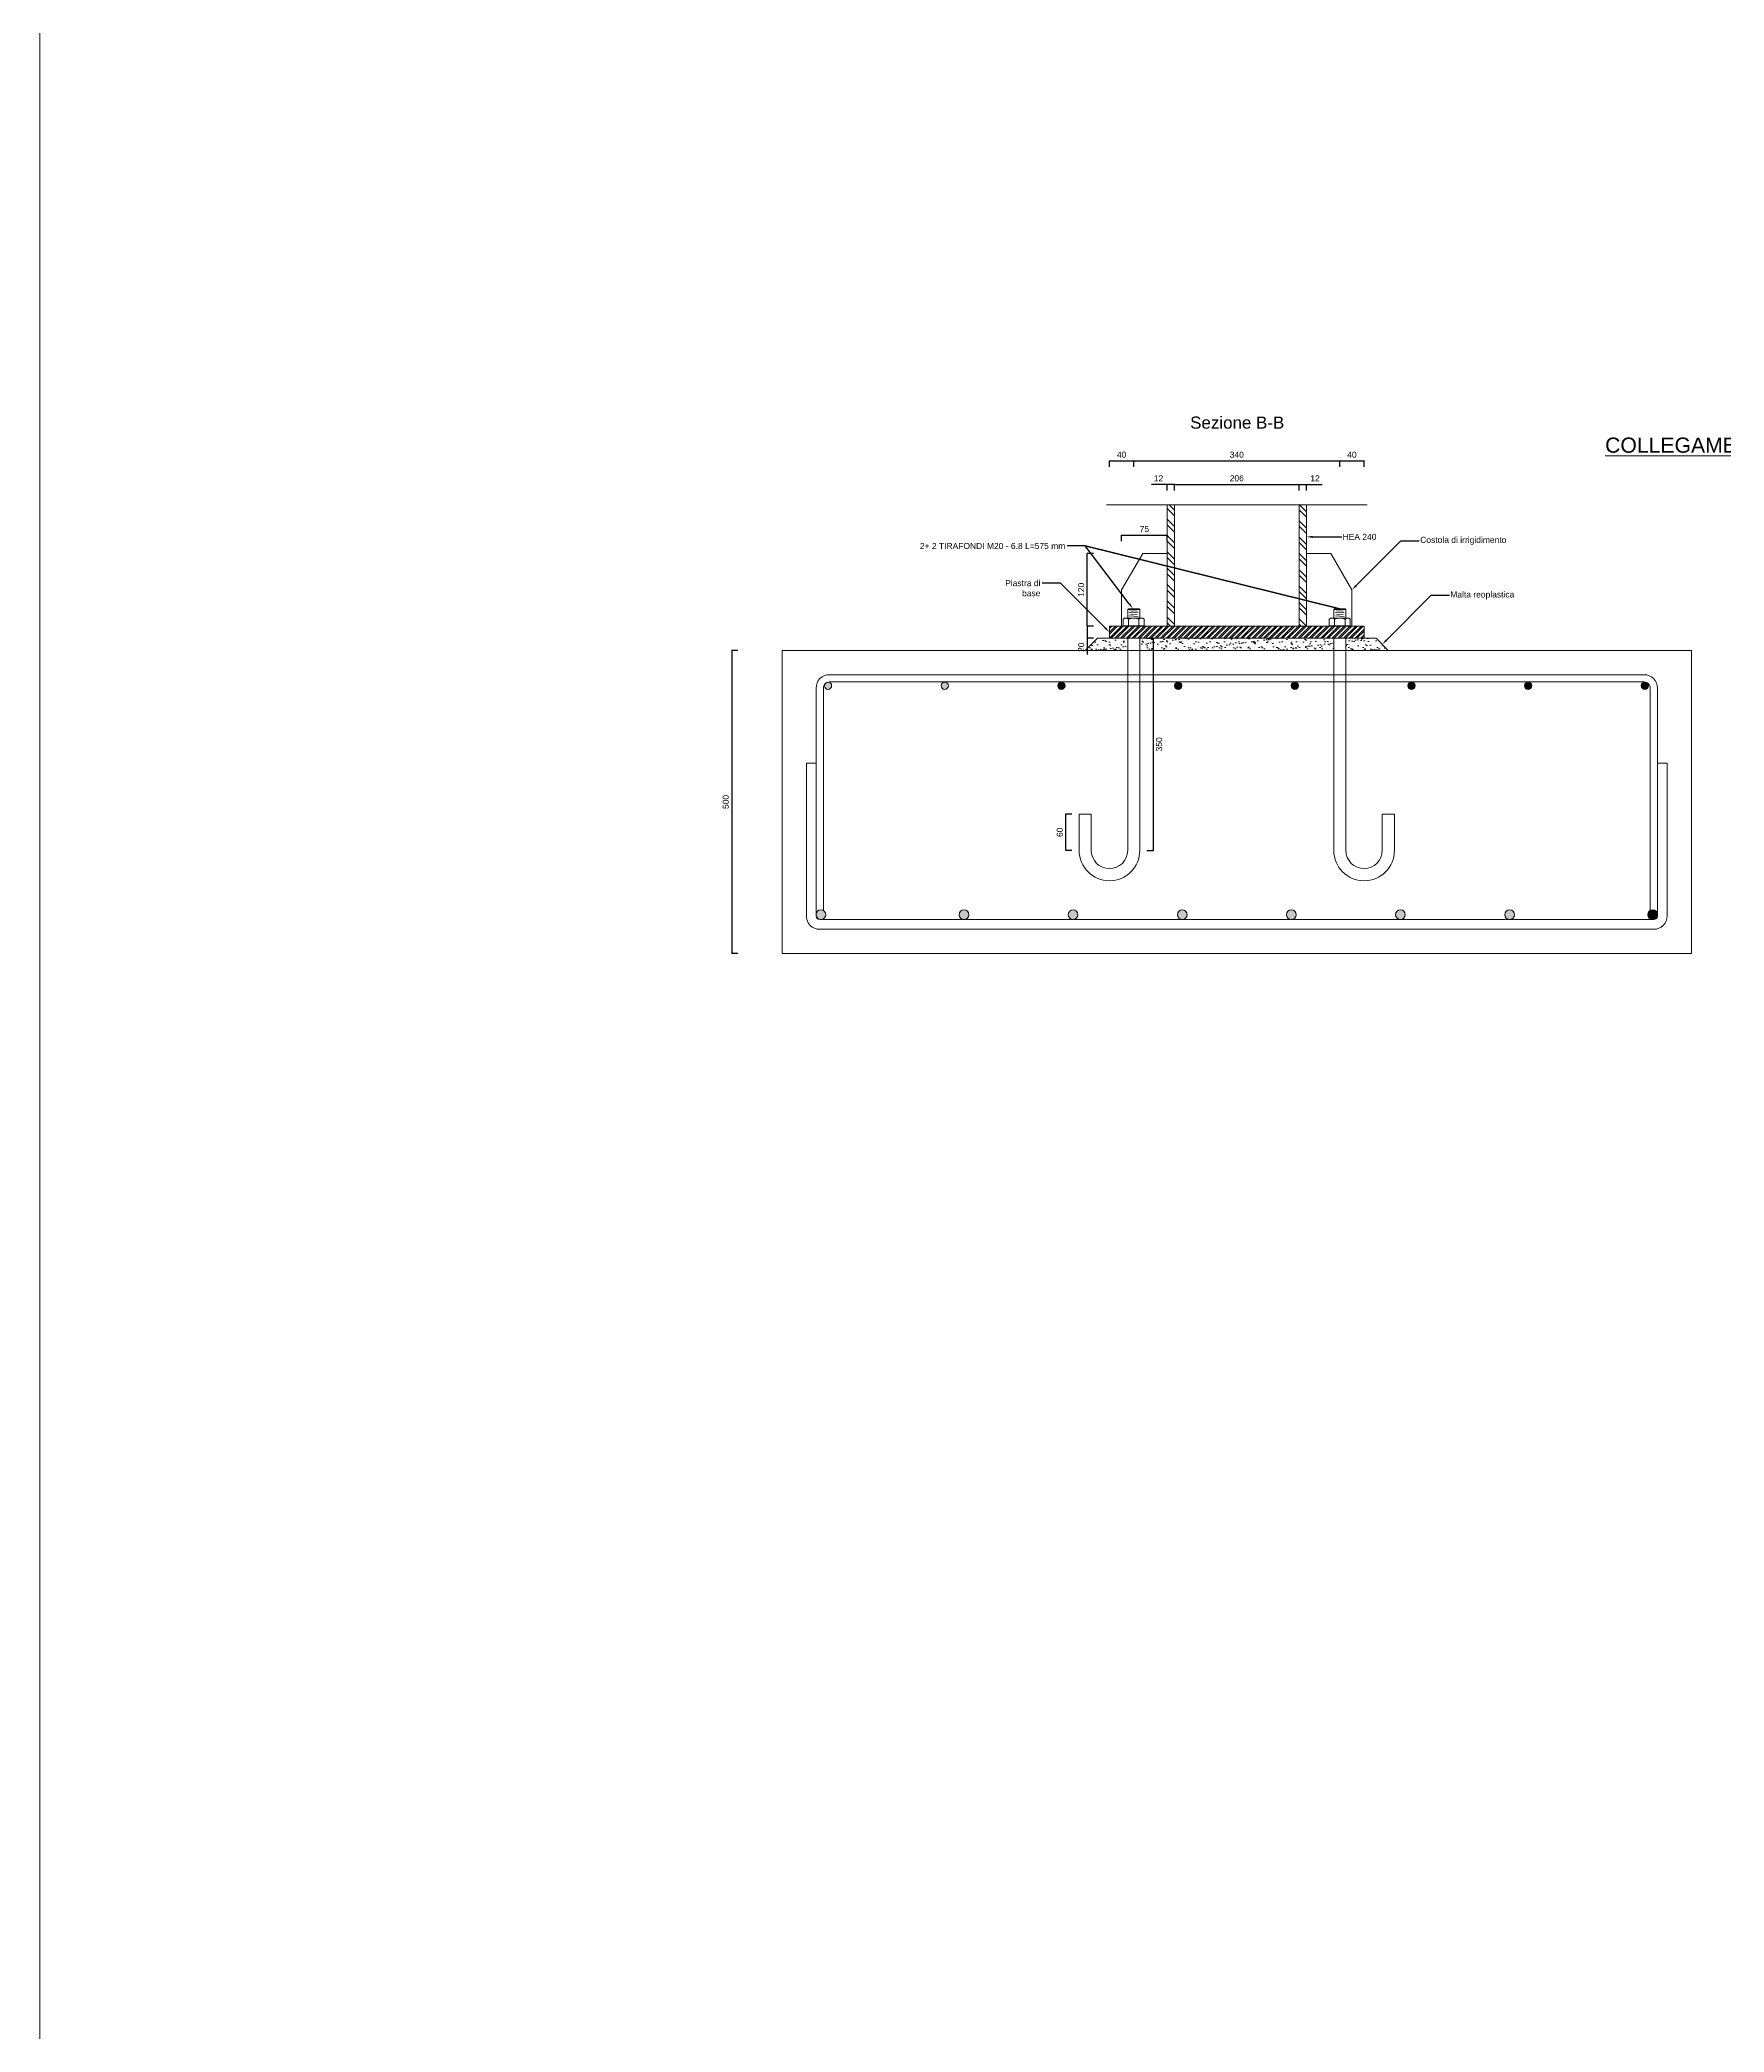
# Model space of a CAD drawing. Header units: millimetres. Extents: x 1415 to 3549, y 2194 to 4677.
# Drawn here: x 1758.906 to 1761.685, y 2337.819 to 2341.105 of the extents above; entities that cross this region are included whole.
import ezdxf
from ezdxf import colors
from ezdxf.entities.mleader import LeaderData, LeaderLine
from ezdxf.math import Vec2, Vec3

# ---------------------------------------------------------------- set-up
doc = ezdxf.new("R2010")
doc.units = ezdxf.units.MM
doc.linetypes.add('ACAD_ISO02W100', pattern=[15, 12, -3])
doc.linetypes.add('DASHDOT', pattern=[1, 0.5, -0.25, 0, -0.25])
doc.layers.get('0').update_dxf_attribs({"plot": 0})
for name, color, linetype, lineweight in [('armature longitudinali', 5, 'Continuous', 9), ('bulloni', 170, 'Continuous', 15), ('giunti', 7, 'Continuous', 15), ('Layer3', 7, 'Continuous', 15), ('Layer4', 7, 'Continuous', 15), ('quote', 252, 'Continuous', 5), ('sezione', 18, 'ACAD_ISO02W100', 20)]:
    doc.layers.add(name, color=color, linetype=linetype, lineweight=lineweight)
doc.layers.add('retini', color=7, linetype='DASHDOT', lineweight=9, true_color=0x636466)
doc.styles.get("Standard").update_dxf_attribs({"font": 'arial.ttf'})
doc.dimstyles.new('quote acciaio', dxfattribs={"dimtxt": 0.01, "dimasz": 0.0025, "dimexe": 0, "dimexo": 0, "dimgap": 0.005, "dimtad": 2, "dimdec": 0, "dimlfac": 1000, "dimzin": 0, "dimdsep": 46, "dimtxsty": 'Standard', "dimblk": 'ARCHTICK', "dimcen": 0, "dimclre": 252, "dimadec": 0, "dimazin": 0, "dimtfac": 1, "dimtdec": 0, "dimtofl": 0, "dimtmove": 0, "dimatfit": 3, "dimfxl": 0.01, "dimfxlon": 1, "dimtolj": 1, "dimtzin": 0, "dimarcsym": 0})

# ---------------------------------------------------------------- blocks, each defined once
blk = doc.blocks.new('*U328')
at = {"layer": 'armature longitudinali'}
blk.add_circle((0, 0), 0.008, dxfattribs=at)
blk = doc.blocks.new('*U329')
at = {"layer": 'Layer4', "color": 0, "linetype": 'ByBlock', "lineweight": -2, "transparency": 16777216}
blk.add_blockref('*U328', (0, 0), dxfattribs=at)
blk = doc.blocks.new('*U332')
at = {"layer": 'armature longitudinali'}
blk.add_circle((0, 0), 0.008, dxfattribs=at)
blk = doc.blocks.new('*U333')
at = {"layer": 'Layer4', "color": 0, "linetype": 'ByBlock', "lineweight": -2, "transparency": 16777216}
for p in [(0, 0), (0.18, 0), (0.36, 0), (0.54, 0), (0.72, 0), (0.9, 0)]:
    blk.add_blockref('*U332', p, dxfattribs=at)
blk = doc.blocks.new('*U334')
at = {"layer": 'armature longitudinali'}
blk.add_circle((0, 0), 0.008, dxfattribs=at)
blk = doc.blocks.new('*U335')
at = {"layer": 'Layer4', "color": 0, "linetype": 'ByBlock', "lineweight": -2, "transparency": 16777216}
blk.add_blockref('*U334', (0, 0), dxfattribs=at)
blk = doc.blocks.new('*U326')
at = {"layer": 'armature longitudinali'}
blk.add_circle((0, 0), 0.006, dxfattribs=at)
blk = doc.blocks.new('*U327')
at = {"layer": 'Layer4', "color": 0, "linetype": 'ByBlock', "lineweight": -2, "transparency": 16777216}
for p in [(0, 0), (0.1925, 0), (0.385, 0), (0.5775, 0), (0.77, 0), (0.9625, 0), (1.155, 0), (1.3475, 0)]:
    blk.add_blockref('*U326', p, dxfattribs=at)
blk = doc.blocks.new('_ArchTick')
at = {"color": 0, "linetype": 'ByBlock', "const_width": 0.15}
blk.add_lwpolyline([(-0.5, -0.5), (0.5, 0.5)], dxfattribs=at)
blk = doc.blocks.new('*D346')
at = {"layer": 'Defpoints', "color": 0, "transparency": 16777216}
for p in [(1760.1309, 2340.0979), (1760.0479, 2339.5979), (1760.1309, 2339.5979)]:
    blk.add_point(p, dxfattribs=at)
at = {"layer": 'quote', "color": 252, "lineweight": -2, "transparency": 16777216}
for p, q in [((1760.0579, 2340.0979), (1760.0479, 2340.0979)), ((1760.0579, 2339.5979), (1760.0479, 2339.5979))]:
    blk.add_line(p, q, dxfattribs=at)
at = {"layer": 'quote', "color": 0, "linetype": 'Continuous', "lineweight": -2, "transparency": 16777216}
blk.add_line((1760.0479, 2340.0979), (1760.0479, 2339.5979), dxfattribs=at)
at = {"layer": 'quote', "color": 0, "lineweight": -2, "transparency": 16777216, "xscale": 0.0025, "yscale": 0.0025, "zscale": 0.0025}
for p, rotation in [((1760.0479, 2340.0979), 90), ((1760.0479, 2339.5979), 270)]:
    blk.add_blockref('_ArchTick', p, dxfattribs=dict(at, rotation=rotation))
at = {"layer": 'quote', "color": 0, "transparency": 16777216, "insert": (1760.0378, 2339.8479), "char_height": 0.01, "attachment_point": 5, "rotation": 90}
blk.add_mtext('\\A1;500', dxfattribs=at)
blk = doc.blocks.new('*D344')
at = {"layer": 'Defpoints', "color": 0, "transparency": 16777216}
for p in [(1760.7209, 2340.1179), (1760.7209, 2339.7679), (1760.7427, 2339.7679)]:
    blk.add_point(p, dxfattribs=at)
at = {"layer": 'quote', "color": 252, "lineweight": -2, "transparency": 16777216}
for p, q in [((1760.7327, 2340.1179), (1760.7427, 2340.1179)), ((1760.7327, 2339.7679), (1760.7427, 2339.7679))]:
    blk.add_line(p, q, dxfattribs=at)
at = {"layer": 'quote', "color": 0, "linetype": 'Continuous', "lineweight": -2, "transparency": 16777216}
blk.add_line((1760.7427, 2340.1179), (1760.7427, 2339.7679), dxfattribs=at)
at = {"layer": 'quote', "color": 0, "lineweight": -2, "transparency": 16777216, "xscale": 0.0025, "yscale": 0.0025, "zscale": 0.0025}
for p, rotation in [((1760.7427, 2340.1179), 90), ((1760.7427, 2339.7679), 270)]:
    blk.add_blockref('_ArchTick', p, dxfattribs=dict(at, rotation=rotation))
at = {"layer": 'quote', "color": 0, "transparency": 16777216, "insert": (1760.7528, 2339.9429), "char_height": 0.01, "attachment_point": 5, "rotation": 90}
blk.add_mtext('\\A1;350', dxfattribs=at)
blk = doc.blocks.new('*D347')
at = {"layer": 'Defpoints', "color": 0, "transparency": 16777216}
for p in [(1760.599, 2339.8279), (1760.6209, 2339.8279), (1760.6209, 2339.7679)]:
    blk.add_point(p, dxfattribs=at)
at = {"layer": 'quote', "color": 252, "lineweight": -2, "transparency": 16777216}
for p, q in [((1760.609, 2339.8279), (1760.599, 2339.8279)), ((1760.609, 2339.7679), (1760.599, 2339.7679))]:
    blk.add_line(p, q, dxfattribs=at)
at = {"layer": 'quote', "color": 0, "linetype": 'Continuous', "lineweight": -2, "transparency": 16777216}
blk.add_line((1760.599, 2339.7679), (1760.599, 2339.8279), dxfattribs=at)
at = {"layer": 'quote', "color": 0, "lineweight": -2, "transparency": 16777216, "xscale": 0.0025, "yscale": 0.0025, "zscale": 0.0025}
for p, rotation in [((1760.599, 2339.8279), 90), ((1760.599, 2339.7679), 270)]:
    blk.add_blockref('_ArchTick', p, dxfattribs=dict(at, rotation=rotation))
at = {"layer": 'quote', "color": 0, "transparency": 16777216, "insert": (1760.5889, 2339.7979), "char_height": 0.01, "attachment_point": 5, "rotation": 90}
blk.add_mtext('\\A1;60', dxfattribs=at)
blk = doc.blocks.new('*D348')
at = {"layer": 'Defpoints', "color": 0, "transparency": 16777216}
for p in [(1760.7659, 2340.3717), (1760.7659, 2340.3379), (1760.7779, 2340.3379)]:
    blk.add_point(p, dxfattribs=at)
at = {"layer": 'quote', "color": 0, "linetype": 'Continuous', "lineweight": -2, "transparency": 16777216}
for p, q in [((1760.7659, 2340.3717), (1760.7401, 2340.3717)), ((1760.7779, 2340.3717), (1760.7659, 2340.3717))]:
    blk.add_line(p, q, dxfattribs=at)
at = {"layer": 'quote', "color": 252, "lineweight": -2, "transparency": 16777216}
for p, q in [((1760.7659, 2340.3617), (1760.7659, 2340.3717)), ((1760.7779, 2340.3617), (1760.7779, 2340.3717))]:
    blk.add_line(p, q, dxfattribs=at)
at = {"layer": 'quote', "color": 0, "lineweight": -2, "transparency": 16777216, "xscale": 0.0025, "yscale": 0.0025, "zscale": 0.0025, "rotation": 180}
blk.add_blockref('_ArchTick', (1760.7659, 2340.3717), dxfattribs=at)
at = {"layer": 'quote', "color": 0, "lineweight": -2, "transparency": 16777216, "xscale": 0.0025, "yscale": 0.0025, "zscale": 0.0025}
blk.add_blockref('_ArchTick', (1760.7779, 2340.3717), dxfattribs=at)
at = {"layer": 'quote', "color": 0, "transparency": 16777216, "insert": (1760.7517, 2340.3817), "char_height": 0.01, "attachment_point": 5}
blk.add_mtext('\\A1;12', dxfattribs=at)
blk = doc.blocks.new('*D349')
at = {"layer": 'Defpoints', "color": 0, "transparency": 16777216}
for p in [(1760.9839, 2340.3717), (1760.7779, 2340.3379), (1760.9839, 2340.3379)]:
    blk.add_point(p, dxfattribs=at)
at = {"layer": 'quote', "color": 252, "lineweight": -2, "transparency": 16777216}
for p, q in [((1760.7779, 2340.3617), (1760.7779, 2340.3717)), ((1760.9839, 2340.3617), (1760.9839, 2340.3717))]:
    blk.add_line(p, q, dxfattribs=at)
at = {"layer": 'quote', "color": 0, "linetype": 'Continuous', "lineweight": -2, "transparency": 16777216}
blk.add_line((1760.7779, 2340.3717), (1760.9839, 2340.3717), dxfattribs=at)
at = {"layer": 'quote', "color": 0, "lineweight": -2, "transparency": 16777216, "xscale": 0.0025, "yscale": 0.0025, "zscale": 0.0025, "rotation": 180}
blk.add_blockref('_ArchTick', (1760.7779, 2340.3717), dxfattribs=at)
at = {"layer": 'quote', "color": 0, "lineweight": -2, "transparency": 16777216, "xscale": 0.0025, "yscale": 0.0025, "zscale": 0.0025}
blk.add_blockref('_ArchTick', (1760.9839, 2340.3717), dxfattribs=at)
at = {"layer": 'quote', "color": 0, "transparency": 16777216, "insert": (1760.8809, 2340.3818), "char_height": 0.01, "attachment_point": 5}
blk.add_mtext('\\A1;206', dxfattribs=at)
blk = doc.blocks.new('*D350')
at = {"layer": 'Defpoints', "color": 0, "transparency": 16777216}
for p in [(1760.9959, 2340.3717), (1760.9839, 2340.3379), (1760.9959, 2340.3379)]:
    blk.add_point(p, dxfattribs=at)
at = {"layer": 'quote', "color": 252, "lineweight": -2, "transparency": 16777216}
for p, q in [((1760.9839, 2340.3617), (1760.9839, 2340.3717)), ((1760.9959, 2340.3617), (1760.9959, 2340.3717))]:
    blk.add_line(p, q, dxfattribs=at)
at = {"layer": 'quote', "color": 0, "linetype": 'Continuous', "lineweight": -2, "transparency": 16777216}
for p, q in [((1760.9839, 2340.3717), (1760.9959, 2340.3717)), ((1760.9959, 2340.3717), (1761.0216, 2340.3717))]:
    blk.add_line(p, q, dxfattribs=at)
at = {"layer": 'quote', "color": 0, "lineweight": -2, "transparency": 16777216, "xscale": 0.0025, "yscale": 0.0025, "zscale": 0.0025, "rotation": 180}
blk.add_blockref('_ArchTick', (1760.9839, 2340.3717), dxfattribs=at)
at = {"layer": 'quote', "color": 0, "lineweight": -2, "transparency": 16777216, "xscale": 0.0025, "yscale": 0.0025, "zscale": 0.0025}
blk.add_blockref('_ArchTick', (1760.9959, 2340.3717), dxfattribs=at)
at = {"layer": 'quote', "color": 0, "transparency": 16777216, "insert": (1761.01, 2340.3817), "char_height": 0.01, "attachment_point": 5}
blk.add_mtext('\\A1;12', dxfattribs=at)
blk = doc.blocks.new('*D351')
at = {"layer": 'Defpoints', "color": 0, "transparency": 16777216}
for p in [(1760.7659, 2340.288), (1760.6909, 2340.1979), (1760.7659, 2340.1979)]:
    blk.add_point(p, dxfattribs=at)
at = {"layer": 'quote', "color": 252, "lineweight": -2, "transparency": 16777216}
for p, q in [((1760.6909, 2340.278), (1760.6909, 2340.288)), ((1760.7659, 2340.278), (1760.7659, 2340.288))]:
    blk.add_line(p, q, dxfattribs=at)
at = {"layer": 'quote', "color": 0, "linetype": 'Continuous', "lineweight": -2, "transparency": 16777216}
blk.add_line((1760.6909, 2340.288), (1760.7659, 2340.288), dxfattribs=at)
at = {"layer": 'quote', "color": 0, "lineweight": -2, "transparency": 16777216, "xscale": 0.0025, "yscale": 0.0025, "zscale": 0.0025, "rotation": 180}
blk.add_blockref('_ArchTick', (1760.6909, 2340.288), dxfattribs=at)
at = {"layer": 'quote', "color": 0, "lineweight": -2, "transparency": 16777216, "xscale": 0.0025, "yscale": 0.0025, "zscale": 0.0025}
blk.add_blockref('_ArchTick', (1760.7659, 2340.288), dxfattribs=at)
at = {"layer": 'quote', "color": 0, "transparency": 16777216, "insert": (1760.7284, 2340.2981), "char_height": 0.01, "attachment_point": 5}
blk.add_mtext('\\A1;75', dxfattribs=at)
blk = doc.blocks.new('*D352')
at = {"layer": 'Defpoints', "color": 0, "transparency": 16777216}
for p in [(1760.6343, 2340.2579), (1760.7259, 2340.2579), (1760.6709, 2340.1379)]:
    blk.add_point(p, dxfattribs=at)
at = {"layer": 'quote', "color": 252, "lineweight": -2, "transparency": 16777216}
for p, q in [((1760.6443, 2340.2579), (1760.6343, 2340.2579)), ((1760.6443, 2340.1379), (1760.6343, 2340.1379))]:
    blk.add_line(p, q, dxfattribs=at)
at = {"layer": 'quote', "color": 0, "linetype": 'Continuous', "lineweight": -2, "transparency": 16777216}
blk.add_line((1760.6343, 2340.1379), (1760.6343, 2340.2579), dxfattribs=at)
at = {"layer": 'quote', "color": 0, "lineweight": -2, "transparency": 16777216, "xscale": 0.0025, "yscale": 0.0025, "zscale": 0.0025}
for p, rotation in [((1760.6343, 2340.2579), 90), ((1760.6343, 2340.1379), 270)]:
    blk.add_blockref('_ArchTick', p, dxfattribs=dict(at, rotation=rotation))
at = {"layer": 'quote', "color": 0, "transparency": 16777216, "insert": (1760.6242, 2340.1979), "char_height": 0.01, "attachment_point": 5, "rotation": 90}
blk.add_mtext('\\A1;120', dxfattribs=at)
blk = doc.blocks.new('*D353')
at = {"layer": 'Defpoints', "color": 0, "transparency": 16777216}
for p in [(1760.7109, 2340.4106), (1760.6709, 2340.1379), (1760.7109, 2340.1379)]:
    blk.add_point(p, dxfattribs=at)
at = {"layer": 'quote', "color": 252, "lineweight": -2, "transparency": 16777216}
for p, q in [((1760.6709, 2340.4006), (1760.6709, 2340.4106)), ((1760.7109, 2340.4006), (1760.7109, 2340.4106))]:
    blk.add_line(p, q, dxfattribs=at)
at = {"layer": 'quote', "color": 0, "linetype": 'Continuous', "lineweight": -2, "transparency": 16777216}
blk.add_line((1760.6709, 2340.4106), (1760.7109, 2340.4106), dxfattribs=at)
at = {"layer": 'quote', "color": 0, "lineweight": -2, "transparency": 16777216, "xscale": 0.0025, "yscale": 0.0025, "zscale": 0.0025, "rotation": 180}
blk.add_blockref('_ArchTick', (1760.6709, 2340.4106), dxfattribs=at)
at = {"layer": 'quote', "color": 0, "lineweight": -2, "transparency": 16777216, "xscale": 0.0025, "yscale": 0.0025, "zscale": 0.0025}
blk.add_blockref('_ArchTick', (1760.7109, 2340.4106), dxfattribs=at)
at = {"layer": 'quote', "color": 0, "transparency": 16777216, "insert": (1760.6909, 2340.4207), "char_height": 0.01, "attachment_point": 5}
blk.add_mtext('\\A1;40', dxfattribs=at)
blk = doc.blocks.new('*D354')
at = {"layer": 'Defpoints', "color": 0, "transparency": 16777216}
for p in [(1761.0509, 2340.4106), (1760.7109, 2340.1667), (1761.0509, 2340.1667)]:
    blk.add_point(p, dxfattribs=at)
at = {"layer": 'quote', "color": 252, "lineweight": -2, "transparency": 16777216}
for p, q in [((1760.7109, 2340.4006), (1760.7109, 2340.4106)), ((1761.0509, 2340.4006), (1761.0509, 2340.4106))]:
    blk.add_line(p, q, dxfattribs=at)
at = {"layer": 'quote', "color": 0, "linetype": 'Continuous', "lineweight": -2, "transparency": 16777216}
blk.add_line((1760.7109, 2340.4106), (1761.0509, 2340.4106), dxfattribs=at)
at = {"layer": 'quote', "color": 0, "lineweight": -2, "transparency": 16777216, "xscale": 0.0025, "yscale": 0.0025, "zscale": 0.0025, "rotation": 180}
blk.add_blockref('_ArchTick', (1760.7109, 2340.4106), dxfattribs=at)
at = {"layer": 'quote', "color": 0, "lineweight": -2, "transparency": 16777216, "xscale": 0.0025, "yscale": 0.0025, "zscale": 0.0025}
blk.add_blockref('_ArchTick', (1761.0509, 2340.4106), dxfattribs=at)
at = {"layer": 'quote', "color": 0, "transparency": 16777216, "insert": (1760.8809, 2340.4207), "char_height": 0.01, "attachment_point": 5}
blk.add_mtext('\\A1;340', dxfattribs=at)
blk = doc.blocks.new('*D355')
at = {"layer": 'Defpoints', "color": 0, "transparency": 16777216}
for p in [(1761.0909, 2340.4106), (1761.0509, 2340.1667), (1761.0909, 2340.1379)]:
    blk.add_point(p, dxfattribs=at)
at = {"layer": 'quote', "color": 252, "lineweight": -2, "transparency": 16777216}
for p, q in [((1761.0509, 2340.4006), (1761.0509, 2340.4106)), ((1761.0909, 2340.4006), (1761.0909, 2340.4106))]:
    blk.add_line(p, q, dxfattribs=at)
at = {"layer": 'quote', "color": 0, "linetype": 'Continuous', "lineweight": -2, "transparency": 16777216}
blk.add_line((1761.0509, 2340.4106), (1761.0909, 2340.4106), dxfattribs=at)
at = {"layer": 'quote', "color": 0, "lineweight": -2, "transparency": 16777216, "xscale": 0.0025, "yscale": 0.0025, "zscale": 0.0025, "rotation": 180}
blk.add_blockref('_ArchTick', (1761.0509, 2340.4106), dxfattribs=at)
at = {"layer": 'quote', "color": 0, "lineweight": -2, "transparency": 16777216, "xscale": 0.0025, "yscale": 0.0025, "zscale": 0.0025}
blk.add_blockref('_ArchTick', (1761.0909, 2340.4106), dxfattribs=at)
at = {"layer": 'quote', "color": 0, "transparency": 16777216, "insert": (1761.0709, 2340.4207), "char_height": 0.01, "attachment_point": 5}
blk.add_mtext('\\A1;40', dxfattribs=at)
blk = doc.blocks.new('*D360')
at = {"layer": 'Defpoints', "color": 0, "transparency": 16777216}
for p in [(1760.6343, 2340.1179), (1760.6709, 2340.1379), (1760.6709, 2340.1179)]:
    blk.add_point(p, dxfattribs=at)
at = {"layer": 'quote', "color": 252, "lineweight": -2, "transparency": 16777216}
for p, q in [((1760.6443, 2340.1379), (1760.6343, 2340.1379)), ((1760.6443, 2340.1179), (1760.6343, 2340.1179))]:
    blk.add_line(p, q, dxfattribs=at)
at = {"layer": 'quote', "color": 0, "linetype": 'Continuous', "lineweight": -2, "transparency": 16777216}
for p, q in [((1760.6343, 2340.1379), (1760.6343, 2340.1179)), ((1760.6343, 2340.1179), (1760.6343, 2340.091))]:
    blk.add_line(p, q, dxfattribs=at)
at = {"layer": 'quote', "color": 0, "lineweight": -2, "transparency": 16777216, "xscale": 0.0025, "yscale": 0.0025, "zscale": 0.0025}
for p, rotation in [((1760.6343, 2340.1379), 90), ((1760.6343, 2340.1179), 270)]:
    blk.add_blockref('_ArchTick', p, dxfattribs=dict(at, rotation=rotation))
at = {"layer": 'quote', "color": 0, "transparency": 16777216, "insert": (1760.6242, 2340.1032), "char_height": 0.01, "attachment_point": 5, "rotation": 90}
blk.add_mtext('\\A1;20', dxfattribs=at)

msp = doc.modelspace()

# ---------------------------------------------------------------- hatches: boundary and pattern name
at = {"layer": 'armature longitudinali'}
h = msp.add_hatch(color=256, dxfattribs=at)
h.dxf.hatch_style = 1
h.paths.add_polyline_path([(1760.2126, 2340.0397, 0.414214), (1760.2066, 2340.0457, 0.158938), (1760.2013, 2340.0425, 0.121776), (1760.2006, 2340.0397, 1)])
h.paths.add_polyline_path([(1760.3931, 2340.0397, 1), (1760.4051, 2340.0397, 1)])
h = msp.add_hatch(color=256, dxfattribs=at)
h.dxf.hatch_style = 1
h.paths.add_polyline_path([(1760.5976, 2340.0397, 1), (1760.5856, 2340.0397, 1)])
h = msp.add_hatch(color=256, dxfattribs=at)
h.dxf.hatch_style = 1
h.paths.add_polyline_path([(1760.7901, 2340.0397, 1), (1760.7781, 2340.0397, 1)])
h = msp.add_hatch(color=256, dxfattribs=at)
h.dxf.hatch_style = 1
h.paths.add_polyline_path([(1760.9706, 2340.0397, 1), (1760.9826, 2340.0397, 1)])
h = msp.add_hatch(color=256, dxfattribs=at)
h.dxf.hatch_style = 1
h.paths.add_polyline_path([(1761.1751, 2340.0397, 1), (1761.1631, 2340.0397, 1)])
h = msp.add_hatch(color=256, dxfattribs=at)
h.dxf.hatch_style = 1
h.paths.add_polyline_path([(1761.3556, 2340.0397, 1), (1761.3676, 2340.0397, 1)])
h = msp.add_hatch(color=256, dxfattribs=at)
h.dxf.hatch_style = 1
h.paths.add_polyline_path([(1761.5481, 2340.0397, 1), (1761.5601, 2340.0397, 1)])
h = msp.add_hatch(color=256, dxfattribs=at)
h.dxf.hatch_style = 1
h.paths.add_polyline_path([(1760.2028, 2339.6619, 0.984312), (1760.1869, 2339.6622), (1760.1869, 2339.6617, 0.984312)])
h.paths.add_polyline_path([(1760.4389, 2339.6619, 1), (1760.4229, 2339.6619, 1)])
h.paths.add_polyline_path([(1760.6189, 2339.6619, 1), (1760.6029, 2339.6619, 1)])
h = msp.add_hatch(color=256, dxfattribs=at)
h.dxf.hatch_style = 1
h.paths.add_polyline_path([(1760.7829, 2339.6619, 1), (1760.7989, 2339.6619, 1)])
h.paths.add_polyline_path([(1760.9789, 2339.6619, 1), (1760.9629, 2339.6619, 1)])
h = msp.add_hatch(color=256, dxfattribs=at)
h.dxf.hatch_style = 1
h.paths.add_polyline_path([(1761.1589, 2339.6619, 1), (1761.1429, 2339.6619, 1)])
h.paths.add_polyline_path([(1761.3229, 2339.6619, 1), (1761.3389, 2339.6619, 1)])
h = msp.add_hatch(color=256, dxfattribs=at)
h.dxf.hatch_style = 1
h.paths.add_polyline_path([(1761.5589, 2339.6619, 1), (1761.5749, 2339.6619, 1)])
at = {"layer": 'Layer4'}
h = msp.add_hatch(dxfattribs=at)
h.set_pattern_fill('ANSI32', color=256, scale=0.002, angle=90)
h.set_pattern_definition([(135, (0, 2.356425), (-0.01347038418, -0.01347038418), []), (135, (5e-19, 2.365405), (-0.01347038418, -0.01347038418), [])])
h.paths.add_polyline_path([(1760.7779, 2340.3379), (1760.7659, 2340.3379), (1760.7659, 2340.1379), (1760.7779, 2340.1379)])
h.paths.add_polyline_path([(1760.9959, 2340.3379), (1760.9839, 2340.3379), (1760.9839, 2340.1379), (1760.9959, 2340.1379)])
at = {"layer": 'Layer4', "true_color": 0xc7c8ca}
h = msp.add_hatch(dxfattribs=at)
h.set_pattern_fill('AR-SAND', color=9, scale=0.0003)
h.set_pattern_definition([(37.5, (0, 2.356425), (-0.00048000939, 0.01468239712), [0, -0.0115824, 0, -0.012954, 0, -0.0123825]), (7.5, (0, 2.356425), (0.0134856985, 0.02150475302), [0, -0.0062484, 0, -0.0104394, 0, -0.0040005]), (327.5, (-0.009373, 2.356425), (0.02372977111, 4.311554e-05), [0, -0.00381, 0, -0.013716, 0, -0.017907]), (317.5, (-0.009373, 2.356425), (0.02290669357, 0.0066878797), [0, -0.001905, 0, -0.0089916, 0, -0.010287])])
h.paths.add_polyline_path([(1761.0409, 2340.1179), (1760.7209, 2340.1179), (1760.7209, 2340.0979), (1761.0409, 2340.0979)])
h.paths.add_polyline_path([(1761.1109, 2340.1179), (1761.0909, 2340.1179), (1761.0609, 2340.1179), (1761.0609, 2340.0979), (1761.1309, 2340.0979)])
h.paths.add_polyline_path([(1760.7009, 2340.1179), (1760.6709, 2340.1179), (1760.6509, 2340.1179), (1760.6309, 2340.0979), (1760.7009, 2340.0979)])
at = {"layer": 'retini'}
h = msp.add_hatch(dxfattribs=at)
h.set_pattern_fill('ANSI32', color=256, scale=0.0007)
h.set_pattern_definition([(45, (0, 0), (-0.004714634464, 0.004714634464), []), (45, (0.003143, 0), (-0.004714634464, 0.004714634464), [])])
h.paths.add_polyline_path([(1761.0909, 2340.1379), (1760.6709, 2340.1379), (1760.6709, 2340.1179), (1761.0909, 2340.1179)])

# ---------------------------------------------------------------- linework, layer by layer
at = {"layer": 'armature longitudinali'}
for points in [[(1761.5749, 2339.6599), (1761.5749, 2340.0359, 0.414214), (1761.5529, 2340.0579), (1760.8809, 2340.0579), (1760.2089, 2340.0579, 0.414214), (1760.1869, 2340.0359), (1760.1869, 2339.6599)], [(1761.5629, 2339.6688), (1761.5629, 2340.0359, 0.414214), (1761.5529, 2340.0459), (1760.8809, 2340.0459), (1760.2089, 2340.0459, 0.414214), (1760.1989, 2340.0359), (1760.1989, 2339.6688)]]:
    msp.add_lwpolyline(points, format="xyb", dxfattribs=at)
msp.add_lwpolyline([(1760.8809, 2339.6539), (1761.5689, 2339.6539, 0.414214), (1761.5749, 2339.6599), (1761.5749, 2339.9119), (1761.5909, 2339.9119), (1761.5909, 2339.6599, -0.414214), (1761.5689, 2339.6379), (1760.8809, 2339.6379), (1760.1929, 2339.6379, -0.414214), (1760.1709, 2339.6599), (1760.1709, 2339.9119), (1760.1869, 2339.9119), (1760.1869, 2339.6599, 0.414214), (1760.1929, 2339.6539)], format="xyb", close=True, dxfattribs=at)
at = {"layer": 'bulloni'}
for p, q in [((1760.6956, 2340.1509), (1760.6935, 2340.1495)), ((1760.6935, 2340.1495), (1760.6935, 2340.1385)), ((1760.7261, 2340.1509), (1760.6956, 2340.1509)), ((1760.702, 2340.1667), (1760.7009, 2340.1656)), ((1760.7009, 2340.1656), (1760.7009, 2340.1509)), ((1760.7209, 2340.1656), (1760.7009, 2340.1656)), ((1760.7197, 2340.1667), (1760.702, 2340.1667)), ((1760.7022, 2340.1385), (1760.7022, 2340.1495)), ((1760.7036, 2340.1605), (1760.7181, 2340.1597)), ((1760.7036, 2340.1549), (1760.7181, 2340.1541)), ((1760.7053, 2340.1632), (1760.7164, 2340.1626)), ((1760.7053, 2340.1576), (1760.7164, 2340.157)), ((1760.7195, 2340.1495), (1760.7195, 2340.1385)), ((1760.7209, 2340.1656), (1760.7197, 2340.1667)), ((1760.7209, 2340.1656), (1760.7209, 2340.1509)), ((1760.7261, 2340.1509), (1760.7282, 2340.1495)), ((1760.7282, 2340.1495), (1760.7282, 2340.1385)), ((1761.0356, 2340.1509), (1761.0335, 2340.1495)), ((1761.0335, 2340.1495), (1761.0335, 2340.1385)), ((1761.0661, 2340.1509), (1761.0356, 2340.1509)), ((1761.042, 2340.1667), (1761.0409, 2340.1656)), ((1761.0409, 2340.1656), (1761.0409, 2340.1509)), ((1761.0609, 2340.1656), (1761.0409, 2340.1656)), ((1761.0597, 2340.1667), (1761.042, 2340.1667)), ((1761.0422, 2340.1385), (1761.0422, 2340.1495)), ((1761.0436, 2340.1605), (1761.0581, 2340.1597)), ((1761.0436, 2340.1549), (1761.0581, 2340.1541)), ((1761.0453, 2340.1632), (1761.0564, 2340.1626)), ((1761.0453, 2340.1576), (1761.0564, 2340.157)), ((1761.0595, 2340.1495), (1761.0595, 2340.1385)), ((1761.0609, 2340.1656), (1761.0597, 2340.1667)), ((1761.0609, 2340.1656), (1761.0609, 2340.1509)), ((1761.0661, 2340.1509), (1761.0682, 2340.1495)), ((1761.0682, 2340.1495), (1761.0682, 2340.1385)), ((1760.7282, 2340.1385), (1760.6935, 2340.1385)), ((1760.697, 2340.1385), (1760.697, 2340.1379)), ((1760.7247, 2340.1379), (1760.697, 2340.1379)), ((1760.7247, 2340.1385), (1760.7247, 2340.1379)), ((1761.0682, 2340.1385), (1761.0335, 2340.1385)), ((1761.037, 2340.1385), (1761.037, 2340.1379)), ((1761.0647, 2340.1379), (1761.037, 2340.1379)), ((1761.0647, 2340.1385), (1761.0647, 2340.1379))]:
    msp.add_line(p, q, dxfattribs=at)
for points in [[(1760.7209, 2340.1179), (1760.7209, 2339.7679, -1), (1760.6209, 2339.7679), (1760.6209, 2339.8279), (1760.6409, 2339.8279), (1760.6409, 2339.7679, 1), (1760.7009, 2339.7679), (1760.7009, 2340.1179)], [(1761.0409, 2340.1179), (1761.0409, 2339.7679, 1), (1761.1409, 2339.7679), (1761.1409, 2339.8279), (1761.1209, 2339.8279), (1761.1209, 2339.7679, -1), (1761.0609, 2339.7679), (1761.0609, 2340.1179)]]:
    msp.add_lwpolyline(points, format="xyb", dxfattribs=at)
for centre, radius, start, end in [((1760.6979, 2340.1435), 0.00741, 54.2621, 125.7379), ((1760.7109, 2340.1234), 0.0276, 71.6858, 108.3142), ((1760.7238, 2340.1435), 0.00741, 54.2621, 125.7379), ((1761.0379, 2340.1435), 0.00741, 54.2621, 125.7379), ((1761.0509, 2340.1234), 0.0276, 71.6858, 108.3142), ((1761.0638, 2340.1435), 0.00741, 54.2621, 125.7379)]:
    msp.add_arc(centre, radius, start, end, dxfattribs=at)
at = {"layer": 'giunti'}
for points in [[(1760.6909, 2340.1379), (1761.0709, 2340.1379), (1761.0709, 2340.1979), (1761.0359, 2340.2579), (1760.9959, 2340.2579)], [(1760.7659, 2340.2579), (1760.7259, 2340.2579), (1760.6909, 2340.1979), (1760.6909, 2340.1379)], [(1760.6709, 2340.1379), (1760.6709, 2340.1179), (1761.0909, 2340.1179), (1761.0909, 2340.1379), (1760.6709, 2340.1379)]]:
    msp.add_lwpolyline(points, dxfattribs=at)
at = {"layer": 'Layer4'}
msp.add_lwpolyline([(1758.9064, 2344.3913), (1775.6736, 2344.3913), (1775.6736, 2331.2461), (1758.9064, 2331.2461)], close=True, dxfattribs=at)
for points in [[(1760.7659, 2340.3379), (1760.7659, 2340.1379)], [(1760.7779, 2340.3379), (1760.7779, 2340.1379)], [(1760.9839, 2340.3379), (1760.9839, 2340.1379)], [(1760.9959, 2340.3379), (1760.9959, 2340.1379)], [(1760.6309, 2340.0979), (1760.6509, 2340.1179), (1760.6709, 2340.1179)], [(1761.1309, 2340.0979), (1761.1109, 2340.1179), (1761.0909, 2340.1179)], [(1760.1309, 2339.5979), (1761.6309, 2339.5979), (1761.6309, 2340.0979), (1760.1309, 2340.0979), (1760.1309, 2339.5979)], [(1761.6309, 2340.0979), (1761.6309, 2340.0979), (1761.6309, 2339.9479)]]:
    msp.add_lwpolyline(points, dxfattribs=at)
at = {"layer": 'sezione', "linetype": 'ACAD_ISO02W100', "ltscale": 0.2}
msp.add_lwpolyline([(1760.6659, 2340.3379), (1760.6659, 2340.3379), (1761.0959, 2340.3379)], dxfattribs=at)

# ---------------------------------------------------------------- block references
at = {"layer": 'Layer4'}
for name, p in [('*U327', (1760.2066, 2340.0397)), ('*U329', (1760.1948, 2339.6619)), ('*U333', (1760.4309, 2339.6619))]:
    msp.add_blockref(name, p, dxfattribs=at)
at = {"layer": 'Layer4', "xscale": -1}
msp.add_blockref('*U335', (1761.5669, 2339.6619), dxfattribs=at)

# ---------------------------------------------------------------- texts
at = {"layer": 'Layer4', "insert": (1760.804, 2340.4837), "char_height": 0.02, "attachment_point": 1}
msp.add_mtext_dynamic_manual_height_columns('Sezione B-B', width=40.648423, gutter_width=12.5, heights=[0], dxfattribs=at)

# ---------------------------------------------------------------- dimensions: what is measured, and where the dimension line sits
at = {"layer": 'quote'}
for base, p1, p2, picture, middle in [((1760.7109, 2340.4106), (1760.6709, 2340.1379), (1760.7109, 2340.1379), '*D353', (1760.6909, 2340.4207)), ((1761.0509, 2340.4106), (1760.7109, 2340.1667), (1761.0509, 2340.1667), '*D354', (1760.8809, 2340.4207)), ((1761.0909, 2340.4106), (1761.0509, 2340.1667), (1761.0909, 2340.1379), '*D355', (1761.0709, 2340.4207)), ((1760.7659, 2340.3717), (1760.7779, 2340.3379), (1760.7659, 2340.3379), '*D348', (1760.7517, 2340.3817)), ((1760.9839, 2340.3717), (1760.7779, 2340.3379), (1760.9839, 2340.3379), '*D349', (1760.8809, 2340.3818)), ((1760.9959, 2340.3717), (1760.9839, 2340.3379), (1760.9959, 2340.3379), '*D350', (1761.01, 2340.3817)), ((1760.7659, 2340.288), (1760.6909, 2340.1979), (1760.7659, 2340.1979), '*D351', (1760.7284, 2340.2981))]:
    dim = msp.add_linear_dim(base=base, p1=p1, p2=p2, dimstyle='quote acciaio', dxfattribs=at)
    dim.commit()
    dim.dimension.update_dxf_attribs({"geometry": picture, "text_midpoint": middle})
for base, p1, p2, picture, middle in [((1760.6343, 2340.2579), (1760.6709, 2340.1379), (1760.7259, 2340.2579), '*D352', (1760.6242, 2340.1979)), ((1760.6343, 2340.1179), (1760.6709, 2340.1379), (1760.6709, 2340.1179), '*D360', (1760.6242, 2340.1032)), ((1760.7427, 2339.7679), (1760.7209, 2340.1179), (1760.7209, 2339.7679), '*D344', (1760.7528, 2339.9429)), ((1760.0479, 2339.5979), (1760.1309, 2340.0979), (1760.1309, 2339.5979), '*D346', (1760.0378, 2339.8479)), ((1760.599, 2339.8279), (1760.6209, 2339.7679), (1760.6209, 2339.8279), '*D347', (1760.5889, 2339.7979))]:
    dim = msp.add_linear_dim(base=base, p1=p1, p2=p2, angle=90, dimstyle='quote acciaio', dxfattribs=at)
    dim.commit()
    dim.dimension.update_dxf_attribs({"geometry": picture, "text_midpoint": middle})

# ---------------------------------------------------------------- leaders
ml = msp.add_multileader_mtext('Standard', dxfattribs=at)
ml.set_content('HEA 240', color=256)
ml.set_leader_properties()
ml.build(insert=Vec2(0, 0))
ml.multileader.update_dxf_attribs({"dogleg_length": 0.03, "arrow_head_size": 0.01})
ctx = ml.context
ctx.base_point, ctx.char_height, ctx.arrow_head_size, ctx.landing_gap_size, ctx.plane_origin = Vec3(1761.0542, 2340.2852), 0.01, 0.01, 0.003, Vec3(1760.9959, 2340.4352)
ctx.text_align_type = 2
notes = []
notes.append((ctx, [(1, (1, 1, 0), (1761.0242, 2340.2852), (1, 0), 0.03, [(1, [(1760.9959, 2340.2852)], 0, [])])]))
ctx.mtext.insert, ctx.mtext.alignment, ctx.mtext.flow_direction = Vec3(1761.1113, 2340.2902), 3, 5
ml = msp.add_multileader_mtext('Standard', dxfattribs=at)
ml.set_content('Costola di irrigidimento', color=256)
ml.set_leader_properties()
ml.build(insert=Vec2(0, 0))
ml.multileader.update_dxf_attribs({"dogleg_length": 0.03, "arrow_head_size": 0.01})
ctx = ml.context
ctx.base_point, ctx.char_height, ctx.arrow_head_size, ctx.landing_gap_size, ctx.plane_origin = Vec3(1761.1817, 2340.2788), 0.01, 0.01, 0.003, Vec3(1761.0709, 2340.3479)
ctx.text_align_type = 2
notes.append((ctx, [(1, (1, 1, 0), (1761.1517, 2340.2788), (1, 0), 0.03, [(1, [(1761.0709, 2340.1979)], 0, [])])]))
ctx.mtext.insert, ctx.mtext.alignment, ctx.mtext.flow_direction = Vec3(1761.3256, 2340.2853), 3, 5
ml = msp.add_multileader_mtext('Standard', dxfattribs=at)
ml.set_content('2+ 2 TIRAFONDI M20 - 6.8 L=575 mm', color=256)
ml.set_leader_properties()
ml.build(insert=Vec2(0, 0))
ml.multileader.update_dxf_attribs({"dogleg_length": 0.03, "arrow_head_size": 0.01})
ctx = ml.context
ctx.base_point, ctx.char_height, ctx.arrow_head_size, ctx.landing_gap_size, ctx.plane_origin = Vec3(1760.3564, 2340.2702), 0.01, 0.01, 0.003, Vec3(1760.7096, 2340.1667)
ctx.text_align_type = 2
notes.append((ctx, [(0, (1, 1, 0), (1760.631, 2340.2702), (-1, 0), 0.03, [(1, [(1760.7096, 2340.1667), (1760.631, 2340.2702), (1761.0509, 2340.1667)], 0, [])])]))
ctx.mtext.insert, ctx.mtext.alignment, ctx.mtext.flow_direction = Vec3(1760.598, 2340.2752), 3, 5
ml = msp.add_multileader_mtext('Standard', dxfattribs=at)
ml.set_content('Piastra di base', color=256)
ml.set_leader_properties()
ml.build(insert=Vec2(0, 0))
ml.multileader.update_dxf_attribs({"dogleg_length": 0.03, "arrow_head_size": 0.01})
ctx = ml.context
ctx.base_point, ctx.char_height, ctx.arrow_head_size, ctx.landing_gap_size, ctx.plane_origin = Vec3(1760.4978, 2340.2088), 0.01, 0.01, 0.003, Vec3(1760.6709, 2340.2779)
ctx.text_align_type = 2
notes.append((ctx, [(1, (1, 1, 0), (1760.59, 2340.2088), (-1, 0), 0.03, [(1, [(1760.6709, 2340.1279)], 0, [])])]))
ctx.mtext.insert, ctx.mtext.width, ctx.mtext.alignment, ctx.mtext.flow_direction = Vec3(1760.557, 2340.2139), 0.077977, 3, 5
ml = msp.add_multileader_mtext('Standard', dxfattribs=at)
ml.set_content('Malta reoplastica', color=256)
ml.set_leader_properties()
ml.build(insert=Vec2(0, 0))
ml.multileader.update_dxf_attribs({"dogleg_length": 0.03, "arrow_head_size": 0.01})
ctx = ml.context
ctx.base_point, ctx.char_height, ctx.arrow_head_size, ctx.landing_gap_size, ctx.plane_origin = Vec3(1761.2317, 2340.1888), 0.01, 0.01, 0.003, Vec3(1761.1209, 2340.2579)
ctx.text_align_type = 2
notes.append((ctx, [(1, (1, 1, 0), (1761.2017, 2340.1888), (1, 0), 0.03, [(1, [(1761.1209, 2340.1079)], 0, [])])]))
ctx.mtext.insert, ctx.mtext.alignment, ctx.mtext.flow_direction = Vec3(1761.3387, 2340.1952), 3, 5
for ctx, leaders in notes:
    for number, flags, end, landing, length, lines in leaders:
        leader = LeaderData()
        leader.index, (leader.has_last_leader_line, leader.has_dogleg_vector, leader.attachment_direction) = number, flags
        leader.last_leader_point, leader.dogleg_vector, leader.dogleg_length = Vec3(end), Vec3(landing), length
        for number, points, colour, breaks in lines:
            line = LeaderLine()
            line.index, line.vertices, line.color, line.breaks = number, Vec3.list(points), colors.encode_raw_color(colour), breaks
            leader.lines.append(line)
        ctx.leaders.append(leader)

# ---------------------------------------------------------------- next in the draw order: texts
at = {"layer": 'Layer3', "insert": (1761.3516, 2340.449), "char_height": 0.025, "attachment_point": 1, "bg_fill": 2}
msp.add_mtext_dynamic_manual_height_columns('\\pxqc;{\\LCOLLEGAMENTO COLONNA -PLINTO}', width=0.894743, gutter_width=12.5, heights=[0], dxfattribs=at)

doc.saveas('drawing.dxf')
